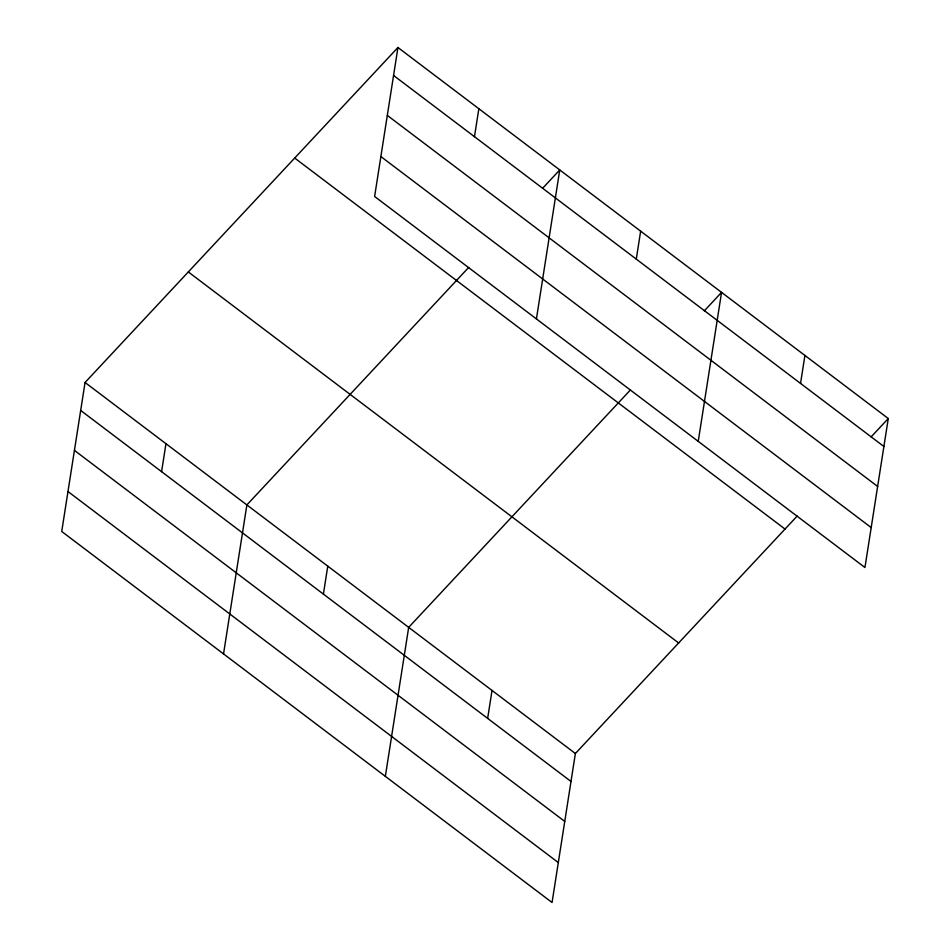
<?xml version="1.0" encoding="UTF-8"?>
<svg xmlns="http://www.w3.org/2000/svg" width="950" height="950" viewBox="0 0 950 950"><rect width="100%" height="100%" fill="white"/><g stroke="black" fill="none" stroke-linecap="round" stroke-linejoin="round"><path stroke-width="1.43" d="M397.943 47.5L374.621 196.484L864.939 567.518L888.274 418.534L397.943 47.5L85.061 382.482L61.726 531.466L552.057 902.5L575.379 753.516L797.169 516.064M161.583 471.663L165.965 443.697M223.535 653.909L246.869 504.925L468.647 267.484M323.392 594.106L327.774 566.141M474.466 136.681L478.848 108.716M385.344 776.352L408.678 627.356L630.456 389.916M536.418 318.927L559.752 169.943L542.545 188.361M487.647 718.402L492.029 690.436M636.274 259.124L640.656 231.159M698.226 441.37L721.561 292.386L704.354 310.804M800.541 383.42L804.911 355.454M871.067 436.952L888.274 418.534M393.573 75.466L883.892 446.488M387.315 115.401L877.634 486.436M380.867 156.548L871.197 527.582M294.69 158.044L785.021 529.079M188.314 271.938L678.633 642.972M85.061 382.482L575.379 753.516M80.679 410.447L571.009 781.47M74.433 450.383L564.751 821.418M67.984 491.53L558.303 862.564"/></g></svg>
